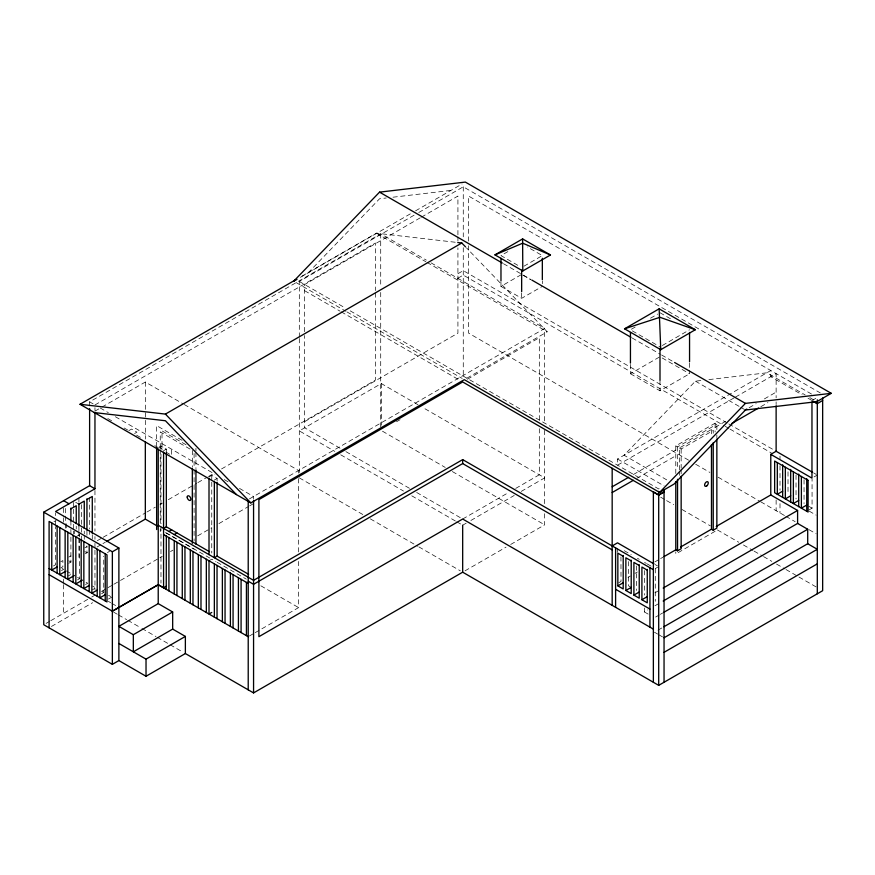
<?xml version="1.0" encoding="UTF-8"?>
<svg xmlns="http://www.w3.org/2000/svg" width="875" height="875" viewBox="0 0 875 875"><rect width="100%" height="100%" fill="white"/><g stroke="black" fill="none" stroke-linecap="round" stroke-linejoin="round"><path stroke-width="0.66" stroke-dasharray="4.38 3.28" d="M308.153 272.847L379.542 198.789L386.269 197.991M700.831 380.538L695.439 381.172L624.061 455.23L668.227 480.736M302.006 276.128L376.392 233.177L457.734 242.528M300.377 277.331L410.823 213.566M415.548 210.842L462.033 184.013M89.611 405.913L89.611 401.866L380.712 233.789L426.289 260.105M299.316 337.159L299.316 281.466L414.083 215.206M418.775 212.494L463.269 186.812L820.291 392.941M94.959 404.95L375.375 243.053L375.375 290.555M420.197 217.842L304.664 284.55L304.664 334.764M421.378 217.164L457.92 196.066L457.92 235.583M94.959 411.119L100.811 407.739M101.981 407.061L145.327 382.036L183.05 403.823M128.811 430.664L131.567 429.078L136.916 432.163L134.159 433.759L141.039 437.719M457.92 273.722L463.269 270.637L727.628 423.27M159.141 447.114L160.978 446.053L166.327 449.137L166.327 453.228M457.92 278.195L463.269 275.1L724.084 425.688M507.861 251.617L500.97 255.598L520.505 266.875M163.57 450.734L166.327 449.137L159.381 447.858M53.944 521.719L56.109 520.461M523.95 266.208L542.336 255.598L527.406 246.969M500.97 282.363L500.97 286.377L521.653 274.433M76.912 536.233L79.089 534.975M53.441 565.994L55.617 564.736L55.617 526.509M60.802 561.739L62.88 560.547L62.88 566.716L60.802 567.919M68.764 557.091L70.897 555.855M84.798 547.827L86.942 546.591M97.322 540.663L102.058 537.928M103.239 537.239L145.83 512.652M147.022 511.962L155.302 507.183M160.027 504.448L162.4 503.092M168.317 499.669L196.711 483.273M197.892 482.595L207.364 477.127M208.545 476.448L213.27 473.714M221.561 468.934L375.375 380.133L375.375 291.911M304.664 421.63L457.92 333.145L457.92 247.844M209.005 476.962L211.761 475.377L217.109 478.461L217.109 481.184M500.97 286.377L521.653 298.309L542.336 286.377M68.764 563.314L71.127 561.958M85.258 553.798L87.609 552.442M97.037 546.995L101.752 544.272M102.922 543.594L105.284 542.237M214.353 480.058L217.109 478.461M417.998 404.742L381.303 383.556L299.316 430.894L334.83 451.391M61.458 570.62L63.634 569.373L61.491 568.138M107.406 552.584L109.572 551.327M68.392 575.881L70.569 574.623M77.503 579.884L79.669 578.627L79.669 538.278M85.52 584.511L87.686 583.264L85.553 582.028M249.386 498.925L544.666 328.442L544.666 423.533M92.455 589.772L94.62 588.514M466.845 378.197L547.214 331.8L466.495 247.866M467.392 379.236L539.317 337.706L539.317 420.492M46.091 623.383L49.602 621.359M50.772 620.681L89.611 598.259M91.744 597.023L94.959 595.175M102.047 591.084L106.761 588.35M107.942 587.672L112.667 584.948M113.848 584.27L158.725 558.359M159.906 557.681L162.269 556.314M170.527 551.545L172.889 550.178M197.684 535.861L211.859 527.68M218.947 523.589L248.467 506.548M249.648 505.859L254.373 503.136M396.528 421.739L400.039 419.716M101.555 593.775L103.731 592.517L103.731 556.205M51.45 626.467L92.608 602.7M108.489 599.025L111.748 597.155M209.005 560.777L211.761 559.191L216.038 561.652M635.173 327.053L630.448 329.787L660.002 346.839M650.541 318.183L657.639 314.081M662.364 345.483L689.555 329.787M630.448 364.427L630.448 373.756L660.002 356.694L689.555 373.756L689.555 369.753M630.448 373.756L660.002 390.808L689.555 373.756M249.386 636.005L254.067 633.303M255.238 632.625L298.583 607.6L298.583 561.455M462.678 519.028L508.659 492.483M515.736 488.403L539.317 474.786L539.317 428.641M462.678 525.208L466.189 523.173M470.881 520.472L514.216 495.458M521.237 491.4L544.666 477.87L422.734 407.477M734.234 397.797L617.52 465.183L617.52 459.003L770.777 370.53L770.777 376.698L802.189 394.833M735.416 397.119L776.125 373.614L776.125 397.873M675.784 473.506L675.784 445.889L715.094 423.194L716.855 424.2L716.855 429.603M675.784 445.889L677.545 446.895L716.855 424.2M465.019 570.828L506.012 547.159M510.705 544.458L544.666 524.847L544.666 512.772M633.38 474.545L675.784 450.056M679.405 469.831L679.405 447.978L711.484 429.45L713.234 430.467L713.234 433.202M715.094 427.372L726.83 420.591M749.131 407.717L756.175 403.648M764.389 398.913L776.125 392.131M679.405 447.978L681.155 448.984L713.234 430.467M636.913 478.242L675.784 455.798M760.867 406.678L767.911 402.609M350.219 310.855L658.7 488.961L661.916 487.102M811.967 400.575L817.305 397.491M618.691 582.772L621.02 581.427L620.955 556.948M628.009 577.391L630.339 576.045M634.998 573.355L637.328 572.009M654.817 561.925L659.477 559.223M660.636 558.556L662.966 557.211M715.094 531.289L675.784 553.984L675.784 551.895M655.495 568.466L657.639 567.23M814.1 476.897L817.305 475.037M654.948 592.802L659.663 590.078M808.861 510.016L812.066 508.167L812.066 479.128M644.339 608.016L644.339 611.909L647.872 609.864M654.948 605.773L659.663 603.061M655.627 617.061L659.159 615.016M660.341 614.337L662.692 612.97M657.978 630.175L662.692 627.462M393.006 197.203L450.92 190.422M708.914 379.597L766.828 372.805L805.186 394.953M811.497 394.034L468.606 196.066L468.606 242.386M809.834 397.644L814.483 400.323M660.002 312.725L671.814 319.55M808.008 398.191L811.497 400.203M503.464 263.692L530.611 279.366M632.122 337.969L660.45 354.32M661.631 354.998L673.433 361.812M522.802 275.089L530.852 279.738M695.439 381.172L739.616 406.667M740.775 407.345L744.264 409.358M728.82 423.948L776.125 451.27M813.805 473.025L816.145 474.37M725.266 426.366L728.82 428.422M730.002 429.1L771.389 452.998M431.025 262.839L544.666 328.442M376.392 233.177L425.841 261.723M427.022 262.412L547.214 331.8M808.861 506.319L812.066 508.167M809.145 511.109L816.145 515.145M688.603 460.163L468.606 333.145L468.606 243.753M695.702 464.253L709.887 472.445M718.167 477.225L759.566 501.134M760.747 501.812L784.656 515.616M785.827 516.294L795.156 521.675M809.145 529.758L816.145 533.794M617.52 459.003L664.048 485.877M299.316 281.466L344.302 307.442M296.177 282.603L345.712 311.205M346.894 311.883L462.208 378.459M304.664 290.73L340.036 311.15M341.217 311.828L459.145 379.914M660.691 497.197L665.416 499.92M666.608 500.609L673.695 504.7M681.975 509.48L710.347 525.864M717.434 529.955L738.719 542.237M743.444 544.972L752.905 550.43M754.086 551.119L762.366 555.888M763.547 556.577L771.816 561.356M776.552 564.08L784.82 568.859M786.002 569.538L797.825 576.363M799.006 577.052L817.928 587.967M655.178 564.572L657.53 565.928M624.269 550.692L631.214 554.706M637.448 558.305L639.231 559.333M644.58 562.417L646.363 563.445M647.259 563.959L651.536 566.431M382.484 431.211L445.233 467.436M452.331 471.538L544.666 524.847M631.214 587.398L628.545 585.856L628.545 561.334M644.339 611.909L648.834 614.502M340.036 448.23L304.664 427.798L304.664 335.508M345.931 451.631L409.609 488.392M416.686 492.483L460.316 517.672M654.445 632.22L657.65 634.069M658.711 634.692L662.987 637.153M340.747 454.814L403.484 491.039M411.775 495.819L455.58 521.106M456.761 521.784L461.497 524.519M184.231 404.502L298.583 470.52L298.583 473.233M299.316 477.859L364.427 515.452M370.344 518.875L417.692 546.208M418.873 546.897L460.316 570.817M182.066 440.311L156.636 425.622L156.636 445.867M186.069 444.762L162.006 430.872L162.006 450.002M190.039 449.083L160.256 431.889L160.256 448.284M89.611 401.866L93.122 403.889M100.155 407.947L108.347 412.683M115.369 416.73L214.911 474.206M224.284 479.609L228.966 482.322M239.509 488.403L253.564 496.519L253.564 499.22M107.8 418.534L112.47 421.236M124.141 427.973L127.652 429.997M154.788 445.659L158.222 447.65M165.856 452.058L171.588 455.361L171.588 449.192M260.859 585.812L298.583 607.6M166.327 532.952L210.602 558.512M217.109 562.275L246.302 579.13M165.441 532.602L194.086 549.139M75.709 502.337L77.853 503.573M84.798 551.534L86.942 552.77L86.942 545.945M68.764 560.798L70.897 562.023L70.897 526.553M66.303 570.916L70.58 573.388M77.536 577.391L79.669 578.627M92.498 586.042L94.642 587.267M101.587 591.281L103.731 592.517M108.544 595.295L110.677 596.531M108.336 601.355L110.677 602.7M111.847 603.378L116.528 606.08M113.739 612.194L117.261 614.228M118.442 614.906L126.656 619.653M127.837 620.331L140.755 627.78M141.925 628.458L156.012 636.595M157.194 637.273L168.93 644.055M170.1 644.733L183.017 652.192M804.048 479.773L804.048 503.541M796.031 475.147L796.031 498.903M788.014 471.833L788.014 494.277M779.997 456.214L779.997 458.938M779.997 465.73L779.997 490.197M779.997 503.606L779.997 512.925M776.125 401.877L776.125 404.545M776.125 499.964L776.125 510.694M716.855 435.006L716.855 437.697M715.094 423.194L715.094 431.955M711.484 429.45L711.484 434.919M689.555 363.092L689.555 368.419M681.155 448.984L681.155 468.114M681.155 469.481L681.155 474.95M679.405 471.198L679.405 475.3M677.545 446.895L677.545 469.842M660.002 380.155L660.002 390.808M655.277 568.597L655.277 601.289M644.58 570.587L644.58 595.109M636.562 565.961L636.562 590.483M617.52 548.253L617.52 552.311M544.666 430.325L544.666 504.711M542.336 281.017L542.336 283.697M521.653 292.961L521.653 298.309M463.269 186.812L463.269 236.841M463.269 247.658L463.269 377.803M457.92 236.939L457.92 241.03M381.303 383.556L381.303 425.163M380.712 233.789L380.712 286.978M380.712 292.436L380.712 428.827M299.316 338.516L299.316 472.5M298.583 478.669L298.583 551.95M211.761 475.377L211.761 480.823M211.761 482.191L211.761 553.033M195.945 448.317L195.945 451.019M195.945 452.364L195.945 468.562M194.086 453.491L194.086 468.519M194.086 469.886L194.086 540.936M192.325 450.406L192.325 466.802M160.978 446.053L160.978 448.777M160.978 454.223L160.978 523.709M160.978 526.411L160.978 583.111M160.256 449.652L160.256 523.436M160.256 528.905L160.256 531.628M145.327 382.036L145.327 439.042M94.959 407.663L94.959 410.375M94.959 490.448L94.959 531.169M94.959 536.594L94.959 539.306M94.959 543.386L94.959 548.833M94.959 550.2L94.959 589.717M92.28 534.669L92.28 541.494M89.611 497.306L89.611 528.675M89.611 530.042L89.611 535.5M86.942 530.939L86.942 537.764M84.263 531.114L84.263 533.848M84.263 535.216L84.263 539.306M81.594 504.656L81.594 526.488M81.594 527.855L81.594 534.669M81.594 536.036L81.594 538.77M79.669 534.242L79.669 536.933M78.914 498.017L78.914 502.108M78.914 526.663L78.914 530.764M78.914 531.475L78.914 537.578M78.914 538.3L78.914 557.397M76.245 526.203L76.245 528.927M74.32 531.158L74.32 533.848M73.577 502.469L73.577 507.927M73.577 509.294L73.577 522.933M73.577 524.3L73.577 529.758M73.577 531.114L73.577 533.848M70.897 521.095L70.897 525.197M66.303 523.841L66.303 527.877M65.548 508.462L65.548 528.927M63.634 508.211L63.634 516.392M63.634 517.759L63.634 524.573M63.634 579.152L63.634 583.242M63.634 584.609L63.634 613.255M55.617 512.859L55.617 515.583M55.617 521.052L55.617 525.142"/><path stroke-width="1.31" d="M296.1 279.53L80.019 404.283L250.841 502.906L464.297 379.663L659.608 492.428L674.045 484.094L745.423 410.025L816.812 401.669L831.25 393.323L465.358 182.087L379.542 192.139L293.716 281.181L297.052 279.256M659.608 492.428L745.423 403.386L831.25 393.323M80.019 404.283L165.43 414.094L461.803 242.987L465.555 246.892M822.653 398.005L822.653 590.702L658.7 685.355L462.678 572.184L253.564 692.913L185.369 653.548L146.027 676.266L118.88 660.581L112.361 664.344L43.75 624.739L43.75 512.17L89.611 485.691L94.959 488.775L94.959 412.486M494.955 254.877L522.616 238.908L550.452 254.986L522.791 270.955L494.955 254.877L522.703 243.195L550.452 254.986M94.959 488.775L55.617 511.492L118.88 548.013L118.88 660.581M70.897 508.823L76.245 505.728L76.245 523.469M78.914 504.186L84.263 501.102L84.263 528.391M86.942 499.559L92.28 496.475L92.28 533.312M57.203 566.913L51.767 570.041L51.767 522.966M106.455 541.559L145.327 519.116L157.117 525.919M65.22 571.539L59.784 574.678L59.784 527.603M43.75 512.17L112.361 551.775L118.88 548.013M74.32 575.542L67.812 579.305L67.812 532.23M163.57 528.391L166.327 526.794L209.453 551.688M82.348 580.169L75.83 583.931L75.83 536.856M168.908 531.475L171.664 529.878M174.256 534.559L177.013 532.962M89.272 585.43L83.847 588.569L83.847 541.483M97.3 590.056L91.864 593.195L91.864 546.12M105.317 594.694L99.881 597.822L99.881 550.747M49.098 574.678L112.361 611.198L158.222 584.697L163.57 587.781L166.327 586.195M112.361 611.198L158.222 584.719L248.216 636.683M248.631 574.317L217.109 556.117L214.353 557.703L214.353 481.414M624.564 328.803L659.137 308.842L695.33 329.733L660.756 349.694L624.564 328.803L659.947 317.297L695.33 329.733M172.67 611.975L158.222 603.63L118.88 626.347L133.328 634.692L172.67 611.975L172.67 629.092L133.328 651.809L133.328 634.692M653.363 569.702L462.678 459.616L253.564 580.344L158.222 525.295M612.172 549.883L462.678 463.575L253.564 584.303L248.216 581.219M211.761 612.456L209.005 614.042L209.005 560.777M118.88 643.464L146.027 659.137L185.369 636.42L185.369 653.548M612.172 486.784L628.666 477.269M744.439 410.43L746.78 409.073M612.172 492.527L633.38 480.288M731.533 423.62L758.527 408.034M664.048 491.859L658.7 494.944L653.363 491.859L653.363 682.27M664.048 492.045L658.7 495.13L462.678 381.959L258.902 499.603L258.902 636.683L462.678 519.028L653.363 629.125M822.653 400.477L817.305 403.659L813.028 401.198M612.172 545.923L617.52 542.839L653.997 563.894M716.253 526.444L770.777 494.966L770.777 454.355L776.125 451.27L812.645 472.347M664.136 556.533L675.784 549.806L677.545 550.823L681.155 548.734L681.155 476.317M680.553 547.061L711.484 529.2L713.234 530.217L716.855 528.128L716.855 439.053M623.197 556.248L617.848 553.164L617.848 585.856L623.197 582.761M782.666 491.192L777.317 494.277L777.317 462.591M631.214 560.875L625.866 557.791L625.866 590.483L631.214 587.398M790.683 495.819L785.334 498.903L785.334 467.228M639.231 565.502L633.894 562.417L633.894 595.109L639.231 592.025M798.711 500.456L793.363 503.541L793.363 471.855M647.259 570.139L641.911 567.044L641.911 599.736L647.259 596.652M663.195 588.044L797.595 510.453L797.595 523.425L663.195 601.016M806.728 505.083L801.38 508.167L801.38 476.481M663.873 612.292L807.702 529.255L807.702 543.736L663.873 626.773M664.048 637.766L817.305 549.281L807.702 543.736M664.048 652.334L817.305 563.85M457.734 242.528L461.803 242.987M94.106 412.552L165.43 420.744L236.458 494.605M813.816 401.548L817.305 403.561M379.542 192.139L502.283 263.003M531.792 280.044L630.941 337.28M674.614 362.502L745.423 403.386M770.777 454.355L811.967 478.133L811.967 401.942M770.777 494.966L797.595 510.453M797.595 523.425L807.702 529.255M617.848 585.856L623.197 588.941L623.197 555.527M625.866 590.483L631.214 593.567L631.214 560.153M633.894 595.109L639.231 598.194L639.231 564.78M641.911 599.736L647.259 602.831L647.259 569.406M615.606 589.258L649.928 609.077M163.57 534.538L248.216 583.417M63.634 500.686L68.983 503.77M172.67 629.092L185.369 636.42M49.098 568.498L107.013 601.934L107.013 554.859L49.098 521.423L49.098 627.823M165.43 414.094L250.841 502.906M659.137 308.842L660.756 349.694M522.616 238.908L522.791 270.955M817.305 399.853L817.305 593.786M806.728 478.68L806.728 511.252M798.711 474.053L798.7 506.625M790.683 469.416L790.683 501.998M782.666 464.789L782.666 497.361M776.125 405.88L776.125 451.27M713.234 442.761L713.234 530.217M711.484 444.489L711.484 529.2M689.555 332.445L689.555 361.758M677.545 479.292L677.545 550.823M675.784 481.688L675.784 549.806M664.048 489.464L664.048 682.27M660.002 348.173L660.002 380.155M658.7 491.356L658.7 685.355M649.928 567.722L649.928 627.145M630.448 332.445L630.448 363.092M615.606 547.903L615.606 607.327M612.172 468.267L612.172 605.347M542.336 258.267L542.336 279.683M521.653 270.211L521.653 291.627M500.97 258.267L500.97 281.017M462.678 459.616L462.678 463.575M462.678 525.208L462.678 572.184M253.564 500.577L253.564 692.913M248.216 500.97L248.216 689.828M246.433 582.389L246.433 635.655M241.084 579.294L241.084 632.559M238.416 577.752L238.416 631.017M233.067 574.667L233.067 627.933M230.398 573.125L230.398 626.391M225.05 570.041L225.05 623.306M222.37 568.498L222.37 621.764M217.109 482.552L217.109 556.117M217.033 565.403L217.033 618.68M214.353 563.861L214.353 617.127M209.005 478.33L209.005 554.619M206.336 559.234L206.336 612.5M200.987 556.15L200.987 609.416M198.319 554.608L198.319 607.873M195.945 469.908L195.945 544.141M192.97 551.513L192.97 604.789M192.325 468.169L192.325 543.32M190.302 549.97L190.302 603.247M184.953 546.886L184.953 600.152M182.273 545.344L182.273 598.609M176.936 542.259L176.936 595.525M174.256 540.717L174.256 593.983M168.908 537.633L168.908 590.898M166.327 453.228L166.327 526.794M166.327 535.686L166.239 589.356M163.57 452.091L163.57 587.781M158.222 449.006L158.222 603.63M156.636 447.212L156.636 529.55M146.027 659.137L146.027 676.266M145.327 441.755L145.327 519.116M112.361 551.775L112.361 664.344M105.23 553.831L105.23 600.906M97.212 549.205L97.212 596.28M89.611 408.625L89.611 485.691M89.195 544.578L89.195 591.653M86.942 498.848L86.942 530.228M81.178 539.941L81.178 587.027M78.914 503.475L78.914 526.017M73.15 535.314L73.15 582.389M70.897 508.102L70.897 521.095M65.133 530.688L65.133 577.763M57.116 526.05L57.116 573.136M808.095 480.364L774.648 461.048L774.648 492.734L808.095 512.039L808.095 480.364M706.913 485.789A2.603 1.498 -60 0 0 707.744 481.764A2.603 1.498 -60 0 0 704.67 484.487A2.603 1.498 -60 0 0 706.913 485.789M187.206 497.066A2.603 1.498 60 0 0 189.963 500.489A2.603 1.498 60 0 0 189.963 496.814A2.603 1.498 60 0 0 187.206 497.066"/></g></svg>
